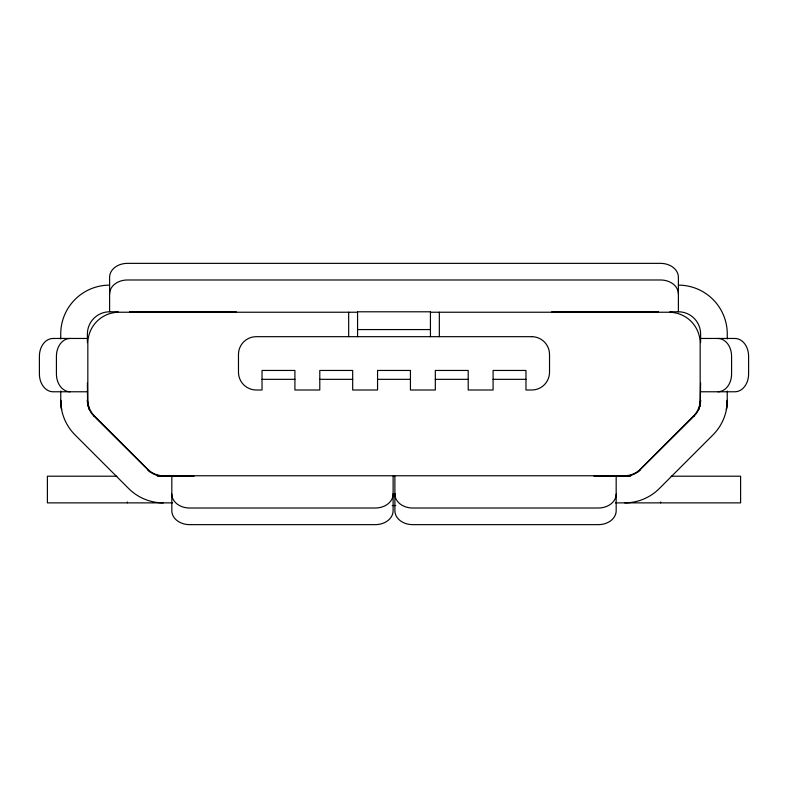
<?xml version="1.0" encoding="UTF-8"?>
<svg xmlns="http://www.w3.org/2000/svg" width="788" height="788" viewBox="0 0 788 788"><rect width="100%" height="100%" fill="white"/><g stroke="black" fill="none" stroke-linecap="round" stroke-linejoin="round"><path stroke-width="1.18" d="M700.256 404.303L700.611 382.889M700.04 405.19L698.611 409.553L699.951 405.702L700.611 400.353A22.222 22.222 0 0 1 694.061 416.103M638.083 471.766L694.1 416.064M87.389 342.613L87.389 334.014A22.222 22.222 0 0 1 109.611 311.792L118.161 311.792M129.606 311.792L236.252 311.792M551.748 311.792L658.394 311.792M669.839 311.792L678.389 311.792A22.222 22.222 0 0 1 700.611 334.014L700.611 342.613M357.565 312.235L118.939 312.235A31.106 31.106 0 0 0 87.832 343.341L87.832 400.166A22.222 22.222 0 0 0 94.343 415.877L147.72 469.254A22.222 22.222 0 0 0 163.431 475.765L624.569 475.765A22.222 22.222 0 0 0 640.28 469.254L693.657 415.877A22.222 22.222 0 0 0 700.168 400.166L700.168 343.341A31.106 31.106 0 0 0 669.061 312.235L430.435 312.235M357.565 329.571L430.435 329.571M87.389 338.456L53.082 338.456A17.779 13.682 -90 0 0 39.4 356.225L39.4 374.005A17.779 13.682 90 0 0 53.082 391.774L87.389 391.774M700.611 338.456L734.918 338.456A17.779 13.682 90 0 1 748.6 356.225L748.6 374.005A17.779 13.682 -90 0 1 734.918 391.774L700.611 391.774M262.03 379.333L294.909 379.333M319.79 379.333L352.679 379.333M377.56 379.333L410.44 379.333M435.321 379.333L468.21 379.333M493.091 379.333L525.97 379.333M116.791 476.208L47.398 476.208L47.398 502.872L172.562 502.872M157.403 476.208L194.035 476.208M593.965 476.208L630.597 476.208M671.209 476.208L740.602 476.208L740.602 502.872L615.438 502.872M393.114 493.978L395.349 493.978M392.247 505.532L395.753 505.532M149.917 471.766L93.9 416.064M87.96 405.19L89.389 409.553L87.557 403.032L87.389 382.889M87.744 404.303L87.389 400.353A22.222 22.222 0 0 0 93.939 416.103M727.275 338.929L727.275 334.014A48.876 48.876 0 0 0 678.389 285.128M727.275 391.035L727.206 402.855L726.398 409.553L727.275 400.353A48.876 48.876 0 0 1 712.953 434.917L659.32 488.55A48.876 48.876 0 0 1 624.756 502.872M678.389 311.792L678.389 277.248A17.779 13.888 0 0 0 660.62 263.359L127.38 263.359A17.779 13.888 0 0 0 109.611 277.248L109.611 311.792M660.62 501.956L660.62 502.872M616.177 476.208L616.177 510.752A17.779 13.888 0 0 1 598.407 524.641L412.666 524.641A17.779 13.888 0 0 1 394.886 510.752L394.886 476.208M439.33 312.235L439.33 336.673M430.435 336.673L430.435 311.792L357.565 311.792L357.565 336.673M393.114 476.208L393.114 510.752A17.779 13.888 0 0 1 375.334 524.641L189.593 524.641A17.779 13.888 0 0 1 171.823 510.752L171.823 476.208M348.67 312.235L348.67 336.673M127.38 501.956L127.38 502.872M60.725 338.929L60.725 334.014A48.876 48.876 0 0 1 109.611 285.128M60.725 391.035L60.794 402.855L61.602 409.553L60.725 400.353A48.876 48.876 0 0 0 75.047 434.917L128.68 488.55A48.876 48.876 0 0 0 163.244 502.872M163.244 476.208A22.222 22.222 0 0 1 147.533 469.697M640.467 469.697A22.222 22.222 0 0 1 624.756 476.208M717.898 391.774A17.779 13.682 -90 0 0 731.579 374.005L731.579 356.225A17.779 13.682 90 0 0 717.898 338.456M70.102 391.774A17.779 13.682 90 0 1 56.421 374.005L56.421 356.225A17.779 13.682 -90 0 1 70.102 338.456M393.114 494.115A17.779 13.888 0 0 1 375.334 508.014L189.593 508.014A17.779 13.888 0 0 1 171.823 494.115M616.177 494.115A17.779 13.888 0 0 1 598.407 508.014L412.666 508.014A17.779 13.888 0 0 1 394.886 494.115M109.611 293.885A17.779 13.888 0 0 1 127.38 279.986L660.62 279.986A17.779 13.888 0 0 1 678.389 293.885M531.752 336.673L256.248 336.673A17.779 17.779 0 0 0 238.478 354.452L238.478 372.222A17.779 17.779 0 0 0 256.248 390.001L262.03 390.001L262.03 370.449L294.909 370.449L294.909 390.001L319.79 390.001L319.79 370.449L352.679 370.449L352.679 390.001L377.56 390.001L377.56 370.449L410.44 370.449L410.44 390.001L435.321 390.001L435.321 370.449L468.21 370.449L468.21 390.001L493.091 390.001L493.091 370.449L525.97 370.449L525.97 390.001L531.752 390.001A17.779 17.779 0 0 0 549.522 372.222L549.522 354.452A17.779 17.779 0 0 0 531.752 336.673"/></g></svg>
